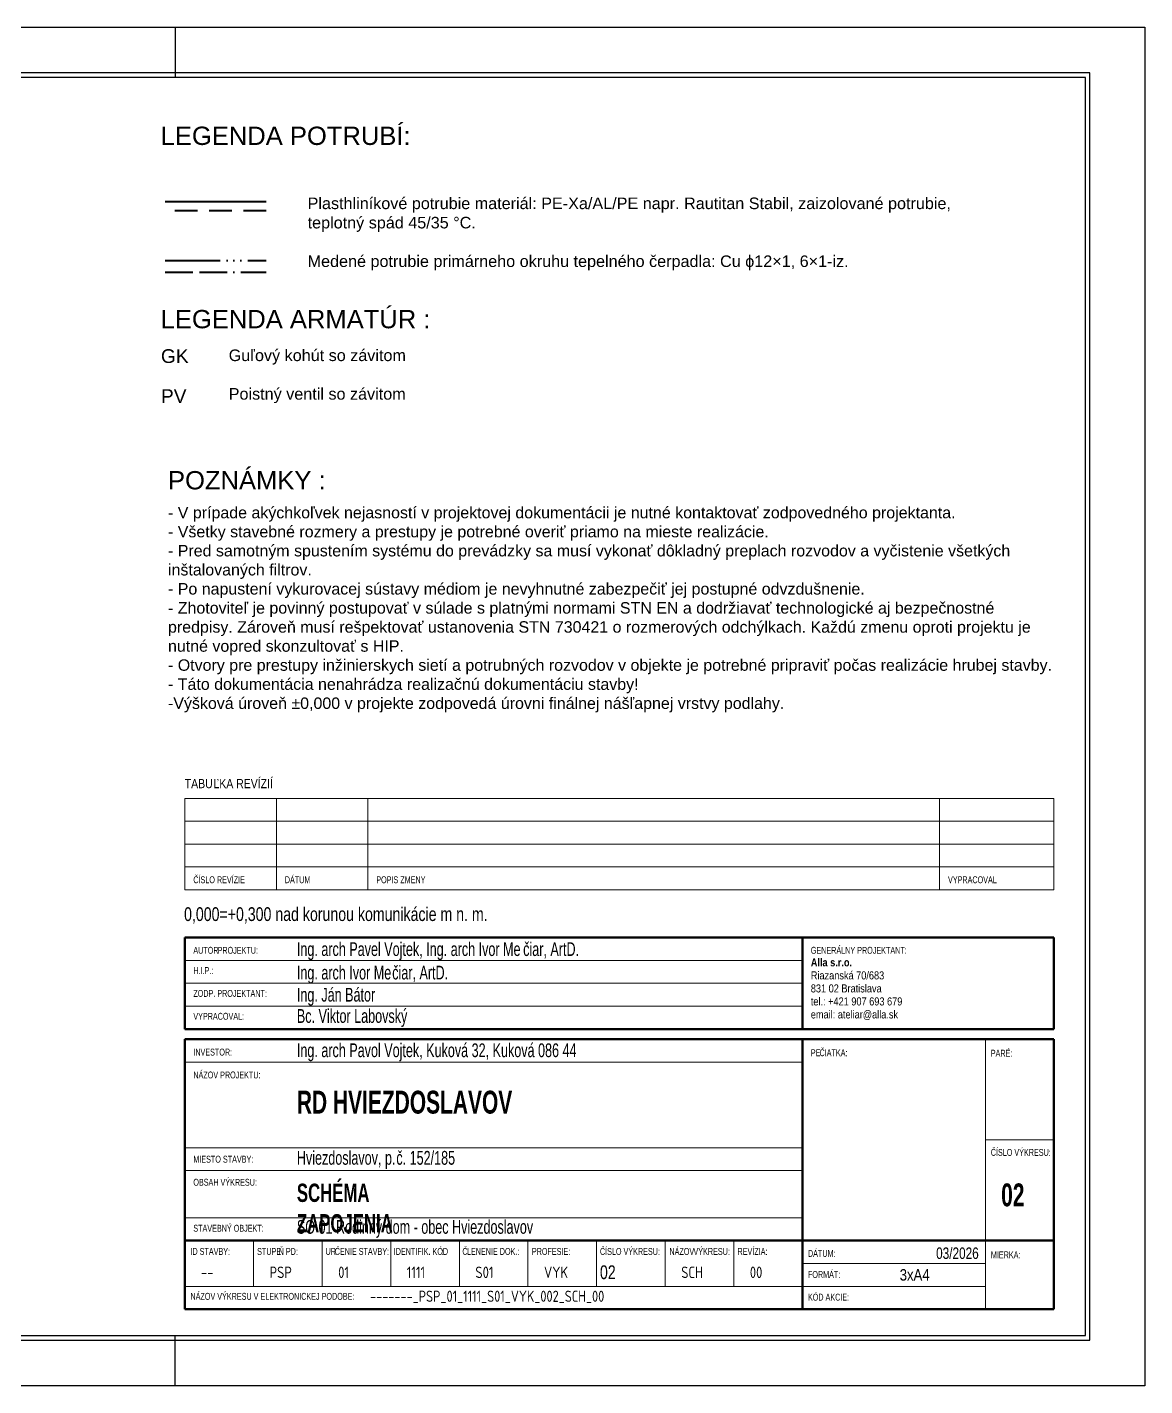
# Model space of a CAD drawing. Extents: x 43000 to 200282, y 3579 to 63943.
# Drawn here: x 131325 to 143543, y 30520 to 45370 of the extents above; entities that cross this region are included whole.
import ezdxf

# ---------------------------------------------------------------- set-up
doc = ezdxf.new("R2010")
doc.units = 0
doc.header["$MEASUREMENT"] = 0
for name, pattern in [('ACAD_ISO06W100', [36, 24, -3, 0, -3, 0, -3, 0, -3]), ('ACAD_ISO11W100', [33, 12, -3, 12, -3, 0, -3]), ('DASH', [75, 50, -25])]:
    doc.linetypes.add(name, pattern=pattern)
doc.layers.get('0').update_dxf_attribs({"linetype": 'CONTINUOUS'})
for name, color, linetype, lineweight in [('_Wide Lines_', 7, 'CONTINUOUS', 70), ('Schedule Graphics', 7, 'CONTINUOUS', 9), ('Text Notes', 7, 'CONTINUOUS', 9), ('Title Blocks', 7, 'CONTINUOUS', 9), ('UK_PRIVOD_45°C', 242, 'CONTINUOUS', 40), ('UK_TC_PRIVOD', 171, 'ACAD_ISO06W100', 40), ('UK_TC_VRAT', 21, 'ACAD_ISO11W100', 40), ('UK_VRAT_35°C', 40, 'DASH', 40), ('vyk_POPIS', 7, 'CONTINUOUS', 20)]:
    doc.layers.add(name, color=color, linetype=linetype, lineweight=lineweight)
doc.layers.add('NETLAC', color=6, linetype='CONTINUOUS', plot=False)
doc.layers.add('vyk-privod2', color=7, linetype='CONTINUOUS')
doc.styles.add('ARIAL', font='arial.ttf')
doc.styles.add('Arial Narrow', font='ARIALN.TTF', dxfattribs={"width": 0.8, "height": 1.5})
doc.styles.add('Arial Narrow_1', font='ARIALN.TTF', dxfattribs={"height": 1.75})
doc.styles.add('Arial Narrow_2', font='ARIALN.TTF', dxfattribs={"height": 2.5})
doc.styles.add('Arial Narrow_3', font='ARIALN.TTF', dxfattribs={"height": 2})
doc.styles.add('Arial Narrow_4', font='ARIALN.TTF', dxfattribs={"width": 0.8, "height": 3})
doc.styles.add('Arial Narrow_5', font='ARIALN.TTF', dxfattribs={"width": 0.9, "height": 3})
doc.styles.add('Arial Narrow_6', font='ARIALN.TTF', dxfattribs={"width": 0.9, "height": 2.5})
doc.styles.add('Arial Narrow_B', font='ARIALNB.TTF', dxfattribs={"height": 1.75})
doc.styles.add('Arial Narrow_B_1', font='ARIALNB.TTF', dxfattribs={"width": 0.8, "height": 5})
doc.styles.add('Arial Narrow_B_2', font='ARIALNB.TTF', dxfattribs={"width": 0.8, "height": 4})
doc.styles.add('ISOCPEUR_10', font='isocpeur.ttf', dxfattribs={"width": 0.8, "height": 2.5})

msp = doc.modelspace()

# ---------------------------------------------------------------- linework, layer by layer
for p, q in [((132943.2, 45369.8, -0.8), (132943.2, 44819.8, -0.8)), ((132943.2, 30519.8, -0.8), (132943.2, 31069.8, -0.8))]:
    msp.add_line(p, q)
at = {"elevation": -0.8}
for points in [[(112443.2, 31019.8), (142943.2, 31019.8), (142943.2, 44869.8), (112443.2, 44869.8)], [(112493.2, 31069.8), (142893.2, 31069.8), (142893.2, 44819.8), (112493.2, 44819.8)]]:
    msp.add_lwpolyline(points, close=True, dxfattribs=at)
at = {"layer": '_Wide Lines_'}
for p, q in [((133050.1, 35419.6), (142550.1, 35419.6)), ((133050.1, 35419.6), (133050.1, 34419.6)), ((139800.1, 35419.6), (139800.1, 34419.6)), ((142550.1, 35419.6), (142550.1, 34419.6)), ((142550.1, 34419.6), (133050.1, 34419.6)), ((133050.1, 31357), (133050.1, 34307)), ((139800.1, 34307), (133050.1, 34307)), ((139800.1, 34307), (139800.1, 32107)), ((142550.1, 34307), (139800.1, 34307)), ((142550.1, 34307), (142550.1, 31357)), ((142550.1, 34235.1), (142550.1, 31357)), ((133050.1, 32107), (139800.1, 32107)), ((139800.1, 32107), (139800.1, 31357)), ((142550.1, 32107), (139800.1, 32107)), ((142550.1, 31357), (133050.1, 31357))]:
    msp.add_line(p, q, dxfattribs=at)
at = {"layer": 'NETLAC', "elevation": -0.8}
msp.add_lwpolyline([(143543.2, 30519.8), (111943.2, 30519.8), (111943.2, 45369.8), (143543.2, 45369.8)], close=True, dxfattribs=at)
at = {"layer": 'Title Blocks'}
for p, q in [((133050.1, 36940.7), (133050.1, 35940.7)), ((133050.1, 36940.7), (142550.1, 36940.7)), ((134050.1, 36940.7), (134050.1, 35940.7)), ((135050.1, 36940.7), (135050.1, 35940.7)), ((141300.1, 36940.7), (141300.1, 35940.7)), ((142550.1, 35940.7), (142550.1, 36940.7)), ((133050.1, 36690.7), (142550.1, 36690.7)), ((133050.1, 36440.7), (142550.1, 36440.7)), ((133050.1, 36190.7), (142550.1, 36190.7)), ((133050.1, 35940.7), (142550.1, 35940.7)), ((139800.1, 34419.6), (139800.1, 35419.6)), ((139800.1, 35169.6), (133050.1, 35169.6)), ((139800.1, 34919.6), (133050.1, 34919.6)), ((139800.1, 34669.6), (133050.1, 34669.6)), ((141800.1, 31357), (141800.1, 34307)), ((139800.1, 34057), (133050.1, 34057)), ((139800.1, 33307), (139800.1, 32107)), ((139800.1, 33122.5), (133050.1, 33122.5)), ((141800.1, 33207), (142550.1, 33207)), ((139800.1, 32872.5), (133050.1, 32872.5)), ((139800.1, 32357), (133050.1, 32357)), ((133800.1, 32107), (133800.1, 31607)), ((134550.1, 32107), (134550.1, 31607)), ((135300.1, 32107), (135300.1, 31607)), ((136050.1, 32107), (136050.1, 31607)), ((136800.1, 32107), (136800.1, 31607)), ((137550.1, 32107), (137550.1, 31607)), ((138300.1, 32107), (138300.1, 31607)), ((139050.1, 32107), (139050.1, 31607)), ((139800.1, 32107), (139800.1, 31357)), ((142550.1, 32107), (139800.1, 32107)), ((141800.1, 31857), (139800.1, 31857)), ((141800.1, 31607), (133050.1, 31607))]:
    msp.add_line(p, q, dxfattribs=at)
at = {"layer": 'UK_PRIVOD_45°C', "ltscale": 12}
msp.add_line((132835.5, 43464), (133938.7, 43464), dxfattribs=at)
at = {"layer": 'UK_TC_PRIVOD', "ltscale": 25}
msp.add_line((132835.5, 42820.7), (133938.7, 42820.7), dxfattribs=at)
at = {"layer": 'UK_TC_VRAT', "ltscale": 25}
msp.add_line((132835.5, 42692.4), (133938.7, 42692.4), dxfattribs=at)
at = {"layer": 'UK_VRAT_35°C', "ltscale": 5}
msp.add_line((133938.7, 43364), (132835.5, 43364), dxfattribs=at)

# ---------------------------------------------------------------- texts
at = {"layer": 'Schedule Graphics', "style": 'ARIAL'}
for s, p in [('LEGENDA POTRUBÍ:', (132784.4, 44082.6)), ('LEGENDA ARMATÚR :', (132784.4, 42078.9, -0.8)), ('POZNÁMKY :', (132864.8, 40317.9, -0.8))]:
    msp.add_text(s, height=200, dxfattribs=at).set_placement(p)
at = {"layer": 'Text Notes', "attachment_point": 1, "style": 'ISOCPEUR_10'}
for s, insert, char_height, width in [('PSP', (133975.2, 31822.9), 125, 288.608), ('01', (134725.2, 31822.9), 125, 147.511), ('1111', (135475.2, 31822.9), 125, 243.713), ('S01', (136225.2, 31822.9), 125, 243.713), ('VYK', (136975.2, 31822.9), 125, 301.435), ('SCH', (138475.2, 31822.9), 125, 243.713), ('00', (139225.2, 31822.9), 125, 173.165), ('--', (133225.2, 31822.9), 125, 173.165), ('-------_PSP_01_1111_S01_VYK_002_SCH_00', (135073.8, 31559.7), 121.953, 3213.044)]:
    msp.add_mtext(s, dxfattribs=dict(at, insert=insert, char_height=char_height, width=width))
at = {"layer": 'Title Blocks', "attachment_point": 1}
for s, insert, char_height, width, style in [('TABU', (133047.9, 37152.1), 100, 380.802, 'Arial Narrow_3'), ('ĽKA REVÍZIÍ', (133362.1, 37152.1), 100, 813.713, 'Arial Narrow_3'), ('ČÍSLO REVÍZIE', (133141.7, 36088.6), 75, 606.076, 'Arial Narrow'), ('DÁTUM', (134141.7, 36088.6), 75, 301.435, 'Arial Narrow'), ('POPIS ZMENY', (135141.7, 36088.6), 75, 580.422, 'Arial Narrow'), ('VYPRACOVAL', (141391.7, 36088.6), 75, 580.422, 'Arial Narrow'), ('0,000=+0,300 nad korunou komunikácie m n. m.', (133040.4, 35750.4), 150, 4065.758, 'Arial Narrow_5'), ('Ing. arch Pavel Vojtek, Ing. arch Ivor Me', (134273.6, 35368), 150, 2998.311, 'Arial Narrow_4'), ('čiar, ArtD.', (136747.4, 35368), 150, 750.38, 'Arial Narrow_4'), ('AUTOR', (133141.7, 35317.5), 75, 295.021, 'Arial Narrow'), (' PROJEKTU:', (133385.1, 35317.5), 75, 497.046, 'Arial Narrow'), ('Alla s.r.o.', (139891.7, 35191.8), 87.5, 541.139, 'Arial Narrow_B'), ('GENERÁLNY PROJEKTANT:', (139891.7, 35317.5), 75, 1131.983, 'Arial Narrow'), ('H.I.P.:', (133141.7, 35096.4), 75, 230.886, 'Arial Narrow'), ('Ing. arch Ivor Me', (134273.6, 35111.7), 150, 1263.459, 'Arial Narrow_4'), ('čiar, ArtD.', (135316, 35111.7), 150, 750.38, 'Arial Narrow_4'), ('Riazanská 70/683', (139891.7, 35049.6), 87.5, 974.05, 'Arial Narrow_1'), ('831 02 Bratislava', (139891.7, 34907.3), 87.5, 937.974, 'Arial Narrow_1'), ('ZODP. PROJEKTANT:', (133141.7, 34846.4), 75, 862.616, 'Arial Narrow'), ('Ing. Ján Bátor', (134273.6, 34869.5), 150, 1263.459, 'Arial Narrow_4'), ('tel.: +421 907 693 679', (139891.7, 34765.1), 87.5, 1210.548, 'Arial Narrow_1'), ('Bc. Viktor Labovský', (134273.6, 34637.1), 150, 1391.729, 'Arial Narrow_4'), ('email: ateliar@alla.sk', (139891.7, 34622.9), 87.5, 1158.438, 'Arial Narrow_1'), ('VYPRACOVAL:', (133141.7, 34596.4), 75, 602.869, 'Arial Narrow'), ('INVESTOR:', (133141.7, 34204.9), 75, 455.359, 'Arial Narrow'), ('Ing. arch Pavol Vojtek, Kuková 32, Kuková 086 44', (134273.6, 34262.4), 150, 3474.027, 'Arial Narrow_4'), ('PE', (139891.7, 34197.9), 75, 115.443, 'Arial Narrow'), ('ČIATKA:', (139986.9, 34197.9), 75, 330.295, 'Arial Narrow'), ('PARÉ:', (141859.1, 34192.9), 75, 256.54, 'Arial Narrow'), ('NÁZOV PROJEKTU:', (133141.7, 33955.1), 75, 788.861, 'Arial Narrow'), ('RD HVIEZDOSLAVOV', (134273.6, 33745.4), 250, 2892.488, 'Arial Narrow_B_1'), ('ČÍSLO VÝKRESU:', (141859.1, 33108.5), 75, 708.692, 'Arial Narrow'), ('MIESTO STAVBY:', (133141.7, 33034.2), 75, 708.692, 'Arial Narrow'), ('Hviezdoslavov, p.', (134273.6, 33086.7), 150, 1317.974, 'Arial Narrow_4'), ('č. 152/185', (135361, 33086.7), 150, 785.654, 'Arial Narrow_4'), ('OBSAH VÝKRESU:', (133141.7, 32782.2), 75, 753.586, 'Arial Narrow'), ('SCHÉMA ZAPOJENIA', (134273.6, 32729.8), 200, 1664.303, 'Arial Narrow_B_2'), ('02', (141972.7, 32731.8), 250, 314.262, 'Arial Narrow_B_1'), ('STAVEBNÝ OBJEKT:', (133141.7, 32279.5), 75, 833.755, 'Arial Narrow'), ('SO 01 Rodinný dom - obec Hviezdoslavov', (134273.6, 32332), 150, 3158.649, 'Arial Narrow_4'), ('ID STAVBY:', (133110.4, 32026), 75, 468.186, 'Arial Narrow'), ('STUPE', (133839.1, 32026), 75, 285.401, 'Arial Narrow'), ('Ň PD:', (134074.6, 32026), 75, 224.472, 'Arial Narrow'), ('UR', (134586.9, 32026), 75, 121.856, 'Arial Narrow'), ('ČENIE STAVBY:', (134687.5, 32026), 75, 644.557, 'Arial Narrow'), ('IDENTIFIK. KÓD', (135332.3, 32026), 75, 634.937, 'Arial Narrow'), ('\\fArial Narrow|b0|i0|c238|p34|;\\W.8;:', (135856.2, 32026), 75, 22.447, 'Arial Narrow'), ('\\fArial Narrow|b0|i0|c238|p34|;\\W.8;Č', (136082.9, 32026), 75, 60.928, 'Arial Narrow'), ('LENENIE DOK.:', (136133.1, 32026), 75, 615.696, 'Arial Narrow'), ('PROFESIE:', (136842.6, 32026), 75, 452.152, 'Arial Narrow'), ('ČÍSLO VÝKRESU:', (137586.6, 32026), 75, 708.692, 'Arial Narrow'), ('NÁZOV', (138346.3, 32026), 75, 291.814, 'Arial Narrow'), (' VÝKRESU:', (138587.1, 32026), 75, 455.359, 'Arial Narrow'), ('REVÍZIA:', (139090.4, 32026), 75, 352.743, 'Arial Narrow'), ('DÁTUM:', (139860.4, 32004.6), 75, 323.882, 'Arial Narrow'), ('03/2026', (141261.6, 32032.1), 125, 562.785, 'Arial Narrow_6'), ('MIERKA:', (141860.4, 31989), 75, 349.536, 'Arial Narrow'), ('02', (137586.6, 31836.3), 150, 209.24, 'Arial Narrow_5'), ('FORMÁT:', (139860.4, 31774.2), 75, 378.397, 'Arial Narrow'), ('3xA4', (140863.7, 31795.3), 125, 1050.211, 'Arial Narrow_2'), ('NÁZOV VÝKRESU V ELEKTRONICKEJ PODOBE:', (133110.4, 31535.4), 75, 1933.67, 'Arial Narrow'), ('KÓD AKCIE:', (139860.4, 31526.5), 75, 484.219, 'Arial Narrow')]:
    msp.add_mtext(s, dxfattribs=dict(at, insert=insert, char_height=char_height, width=width, style=style))
at = {"layer": 'vyk-privod2', "lineweight": 35, "style": 'ARIAL'}
for s, p in [('GK', (132787.6, 41700, -0.8)), ('PV', (132787.6, 41262.3, -0.8))]:
    msp.add_text(s, height=150, dxfattribs=at).set_placement(p)
at = {"layer": 'vyk_POPIS', "attachment_point": 1, "style": 'ARIAL'}
for s, width, gutter_width, insert, char_height in [('\\PPlasthliníkové potrubie materiál: PE-Xa/AL/PE napr. Rautitan Stabil, zaizolované potrubie, teplotný spád 45/35 °C.^J\\PMedené potrubie primárneho okruhu tepelného čerpadla: Cu ϕ12×1, 6×1-iz.', 7416.579, 625, (134391, 43718.6), 126.5), ('Guľový kohút so závitom\\P\\PPoistný ventil so závitom', 9488.825, 12.5, (133528.4, 41846.8, -0.8), 126.5), ('- V prípade akýchkoľvek nejasností v projektovej dokumentácii je nutné kontaktovať zodpovedného projektanta.\\P- Všetky stavebné rozmery a prestupy je potrebné overiť priamo na mieste realizácie.\\P- Pred samotným spustením systému do prevádzky sa musí vykonať dôkladný preplach rozvodov a vyčistenie všetkých inštalovaných filtrov.\\P- Po napustení vykurovacej sústavy médiom je nevyhnutné zabezpečiť jej postupné odvzdušnenie.\\P- Zhotoviteľ je povinný postupovať v súlade s platnými normami STN EN a dodržiavať technologické aj bezpečnostné predpisy. Zároveň musí rešpektovať ustanovenia STN 730421 o rozmerových odchýlkach. Každú zmenu oproti projektu je nutné vopred skonzultovať s HIP.\\P- Otvory pre prestupy inžinierskych sietí a potrubných rozvodov v objekte je potrebné pripraviť počas realizácie hrubej stavby.\\P- Táto dokumentácia nenahrádza realizačnú dokumentáciu stavby!\\P-Výšková úroveň ±0,000 v projekte zodpovedá úrovni finálnej nášľapnej vrstvy podlahy.', 9481.578, 625, (132864.8, 40127.1, -0.8), 125)]:
    msp.add_mtext_dynamic_manual_height_columns(s, width=width, gutter_width=gutter_width, heights=[0], dxfattribs=dict(at, insert=insert, char_height=char_height))

doc.saveas('drawing.dxf')
